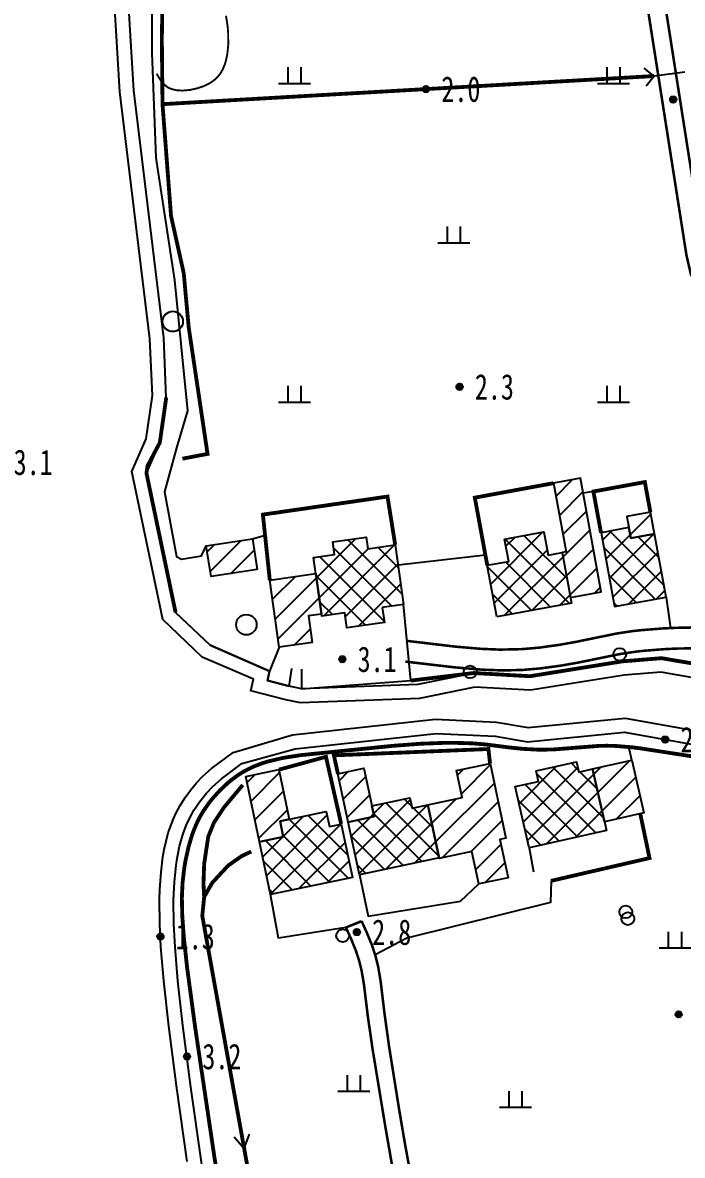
# Model space of a CAD drawing. Header units: metres. Extents: x 494039 to 619385, y 3351420 to 3402703.
# Drawn here: x 591211.7 to 591315.2, y 3392593.5 to 3392771.2 of the extents above; entities that cross this region are included whole.
import ezdxf
from ezdxf.enums import TextEntityAlignment as Align

# ---------------------------------------------------------------- set-up
doc = ezdxf.new("R2010")
doc.units = ezdxf.units.M
for name, pattern in [('2180', [0]), ('2430', [0]), ('2450', [0]), ('4410a', [0]), ('4430', [0]), ('8521', [0]), ('8522', [0]), ('9610', [0])]:
    doc.linetypes.add(name, pattern=pattern)
for name, color, linetype in [('210100', 130, 'Continuous'), ('220200', 130, 'Continuous'), ('220900', 130, '2180'), ('261301', 141, 'Continuous'), ('310300', 8, 'Continuous'), ('310500', 8, 'Continuous'), ('380201', 8, '2430'), ('380202', 8, '2450'), ('420500', 8, 'Continuous'), ('440100', 8, 'Continuous'), ('440300', 8, '4430'), ('510301', 8, 'Continuous'), ('720100', 8, 'Continuous'), ('760201', 8, '8521'), ('760202', 8, '8522'), ('810100', 8, '9610'), ('810302', 8, 'Continuous'), ('810501', 8, 'Continuous')]:
    doc.layers.add(name, color=color, linetype=linetype)
doc.layers.add('710101', color=8, linetype='Continuous', lineweight=0)
pattern_1 = [(45, (0, 0), (-1.767766953, 1.767766953), []), (135, (0, 0), (-1.767766953, -1.767766953), [])]
pattern_2 = [(45, (0, 0), (-1.767766953, 1.767766953), [])]

# ---------------------------------------------------------------- blocks, each defined once
blk = doc.blocks.new('gc170')
at = {"linetype": 'Continuous'}
blk.add_circle((0, 0), 0.5, dxfattribs=at)
blk = doc.blocks.new('gu')
at = {"flags": 128}
for points in [[(3.75, 0), (-3.75, 0)], [(2.711, -0.6), (3.75, 0), (3.75, 0), (2.711, 0.6)]]:
    blk.add_lwpolyline(points, dxfattribs=at)
blk = doc.blocks.new('p_point')
for radius in [0.25, 0.2, 0.15, 0.1, 0.05]:
    blk.add_circle((0, 0), radius)
blk.add_point((0, 0))
blk = doc.blocks.new('v1')
blk.add_circle((0, 0), 0.8)
blk = doc.blocks.new('vm')
at = {"linetype": 'Continuous'}
for p, q in [((-0.5, 0), (-0.5, 1.3)), ((0.5, 1.3), (0.5, 0)), ((1.25, 0), (-1.25, 0))]:
    blk.add_line(p, q, dxfattribs=at)
blk = doc.blocks.new('1-3&1-4')
at = {"layer": '310300', "linetype": 'Continuous'}
h = blk.add_hatch(dxfattribs=at)
h.set_pattern_fill('ANSI31', color=8, scale=20, style=0)
h.set_pattern_definition(pattern_2)
h.paths.add_polyline_path([(591297.6299, 3392680.973), (591302.4458, 3392681.8595), (591299.1648, 3392699.6841), (591294.9389, 3392698.9062), (591296.9228, 3392688.1281), (591296.3328, 3392688.0195)])
h = blk.add_hatch(dxfattribs=at)
h.set_pattern_fill('ANSI31', color=8, scale=20, style=0)
h.set_pattern_definition(pattern_2)
h.paths.add_polyline_path([(591310.7715, 3392690.953), (591310.147, 3392694.346), (591306.4379, 3392693.6632), (591307.0625, 3392690.2702)])
h = blk.add_hatch(dxfattribs=at)
h.set_pattern_fill('ANSI31', color=8, scale=20, style=0)
h.set_pattern_definition(pattern_2)
h.paths.add_polyline_path([(591248.4901, 3392685.3779), (591241.2626, 3392684.2654), (591240.5228, 3392689.0722), (591247.7503, 3392690.1847)])
h = blk.add_hatch(dxfattribs=at)
h.set_pattern_fill('ANSI31', color=8, scale=20, style=0)
h.set_pattern_definition(pattern_2)
h.paths.add_polyline_path([(591258.6071, 3392678.3762), (591256.5347, 3392678.0838), (591257.1254, 3392673.8966), (591251.9638, 3392673.1684), (591250.4764, 3392683.711), (591257.7104, 3392684.7316)])
h = blk.add_hatch(dxfattribs=at)
h.set_pattern_fill('ANSI31', color=8, scale=20, style=0)
h.set_pattern_definition(pattern_2)
h.paths.add_polyline_path([(591275.2322, 3392648.4459), (591280.6327, 3392649.5973), (591279.7336, 3392653.815), (591285.0034, 3392654.9384), (591287.5029, 3392643.2137), (591286.5477, 3392643.0101), (591287.8256, 3392637.0158), (591283.2514, 3392636.0407), (591282.167, 3392641.1273), (591277.026, 3392640.0314)])
h = blk.add_hatch(dxfattribs=at)
h.set_pattern_fill('ANSI31', color=8, scale=20, style=0)
h.set_pattern_definition(pattern_2)
h.paths.add_polyline_path([(591302.9439, 3392645.8054), (591301.0743, 3392654.0832), (591307.2593, 3392655.4801), (591309.1289, 3392647.2024)])
h = blk.add_hatch(dxfattribs=at)
h.set_pattern_fill('ANSI31', color=8, scale=20, style=0)
h.set_pattern_definition(pattern_2)
h.paths.add_polyline_path([(591248.8838, 3392642.6482), (591246.7408, 3392652.8869), (591251.9135, 3392653.9695), (591253.5389, 3392646.2041), (591252.0803, 3392645.8988), (591252.5979, 3392643.4256)])
h = blk.add_hatch(dxfattribs=at)
h.set_pattern_fill('ANSI31', color=8, scale=20, style=0)
h.set_pattern_definition(pattern_2)
h.paths.add_polyline_path([(591266.8447, 3392646.6195), (591262.7697, 3392645.7508), (591261.154, 3392653.3298), (591265.2289, 3392654.1985)])
at = {"layer": '310500', "linetype": 'Continuous'}
h = blk.add_hatch(dxfattribs=at)
h.set_pattern_fill('ANSI37', color=8, scale=20, style=0)
h.set_pattern_definition(pattern_1)
h.paths.add_polyline_path([(591312.5956, 3392681.0434), (591310.7715, 3392690.953), (591307.0625, 3392690.2702), (591306.7567, 3392691.9318), (591302.4016, 3392691.1301), (591304.5316, 3392679.559)])
h = blk.add_hatch(dxfattribs=at)
h.set_pattern_fill('ANSI37', color=8, scale=20, style=0)
h.set_pattern_definition(pattern_1)
h.paths.add_polyline_path([(591268.1185, 3392679.4039), (591268.4501, 3392677.0538), (591262.5606, 3392676.2228), (591262.229, 3392678.573), (591258.6506, 3392678.0681), (591257.3538, 3392687.2592), (591260.634, 3392687.722), (591260.3552, 3392689.6986), (591265.5883, 3392690.4369), (591265.8442, 3392688.6229), (591270.1361, 3392689.2284), (591271.4557, 3392679.8747)])
h = blk.add_hatch(dxfattribs=at)
h.set_pattern_fill('ANSI37', color=8, scale=20, style=0)
h.set_pattern_definition(pattern_1)
h.paths.add_polyline_path([(591286.0648, 3392677.9229), (591284.5736, 3392686.0242), (591287.934, 3392686.6428), (591287.2884, 3392690.15), (591293.4523, 3392691.2846), (591294.128, 3392687.6136), (591296.3328, 3392688.0195), (591297.7939, 3392680.082)])
h = blk.add_hatch(dxfattribs=at)
h.set_pattern_fill('ANSI37', color=8, scale=20, style=0)
h.set_pattern_definition(pattern_1)
h.paths.add_polyline_path([(591291.1142, 3392641.7033), (591288.9464, 3392651.3016), (591292.6167, 3392652.1305), (591292.2448, 3392653.7771), (591298.5488, 3392655.2009), (591298.9115, 3392653.5947), (591301.0743, 3392654.0832), (591303.2513, 3392644.4446)])
h = blk.add_hatch(dxfattribs=at)
h.set_pattern_fill('ANSI37', color=8, scale=20, style=0)
h.set_pattern_definition(pattern_1)
h.paths.add_polyline_path([(591264.5345, 3392637.4726), (591262.7697, 3392645.7508), (591266.8447, 3392646.6195), (591266.4891, 3392648.2873), (591272.4399, 3392649.5559), (591272.7876, 3392647.9248), (591275.2322, 3392648.4459), (591277.0048, 3392640.1311)])
h = blk.add_hatch(dxfattribs=at)
h.set_pattern_fill('ANSI37', color=8, scale=20, style=0)
h.set_pattern_definition(pattern_1)
h.paths.add_polyline_path([(591250.6115, 3392634.3936), (591248.8838, 3392642.6482), (591252.5979, 3392643.4256), (591252.0803, 3392645.8988), (591259.317, 3392647.4134), (591259.8118, 3392645.0496), (591261.6675, 3392645.438), (591263.4181, 3392637.0741)])
at = {"layer": '210100', "color": 141, "linetype": 'Continuous', "flags": 128}
for points in [[(591232.0724, 3392712.6836), (591231.6476, 3392721.5536), (591226.9628, 3392760.3052), (591225.6709, 3392782.1243), (591226.3965, 3392797.7555), (591231.3504, 3392835.8288), (591233.5993, 3392844.9306), (591243.0194, 3392874.1288), (591245.9533, 3392880.4169), (591260.3298, 3392901.5356), (591275.0428, 3392923.4304)], [(591369.9207, 3392676.9339), (591363.6568, 3392676.0976), (591361.33, 3392675.8296), (591354.9038, 3392673.721), (591344.417, 3392669.8342), (591330.1248, 3392666.9539), (591324.6376, 3392667.1374), (591322.0035, 3392667.5082), (591311.7843, 3392669.2402), (591306.0108, 3392668.7735), (591291.3622, 3392666.4161), (591282.6309, 3392666.9159), (591273.9683, 3392665.1404), (591255.2842, 3392664.435), (591253.0098, 3392664.9128), (591247.5099, 3392666.3405), (591247.8985, 3392668.1393), (591239.8825, 3392671.631), (591233.6925, 3392677.5109), (591228.8373, 3392700.7361), (591231.0941, 3392705.8697), (591232.0724, 3392712.6836)], [(591244.7539, 3392656.685), (591254.0573, 3392659.4283), (591276.469, 3392661.8723), (591286.0298, 3392661.4291), (591290.9651, 3392660.5753), (591306.1883, 3392662.0473), (591321.4333, 3392659.3125), (591324.0054, 3392659.3538), (591328.2193, 3392660.3143), (591335.528, 3392663.2061), (591343.0058, 3392665.6068), (591353.6047, 3392669.5138), (591370.0915, 3392673.1258)], [(591237.5136, 3392592.5109), (591235.8919, 3392603.9823), (591234.6375, 3392613.7154), (591233.8468, 3392620.8163), (591233.3946, 3392626.1666), (591233.2117, 3392629.754), (591233.1833, 3392633.6692), (591233.2326, 3392635.1793), (591233.4224, 3392637.8877), (591233.7223, 3392640.27), (591233.9282, 3392641.447), (591234.56, 3392644.0454), (591234.8316, 3392644.8922), (591235.3653, 3392646.2766), (591235.7414, 3392647.0934), (591236.4237, 3392648.3673), (591237.1963, 3392649.5956), (591238.0508, 3392650.7714), (591238.9812, 3392651.8866), (591239.9834, 3392652.9317), (591241.3582, 3392654.1442), (591244.7539, 3392656.685)]]:
    blk.add_lwpolyline(points, dxfattribs=at)
at = {"layer": '220200', "color": 141, "linetype": 'Continuous', "const_width": 0.6, "flags": 128}
for points in [[(591310.7351, 3392762.7767), (591233.6571, 3392758.3631), (591233.5515, 3392768.61), (591233.7897, 3392783.1641), (591234.9564, 3392797.6504), (591235.826, 3392809.4351), (591238.3329, 3392824.5162), (591241.4677, 3392839.6173), (591245.4636, 3392853.4933), (591250.0952, 3392866.7422), (591253.7246, 3392874.568), (591258.2698, 3392882.4021), (591266.7293, 3392894.3114), (591283.9987, 3392919.1855)], [(591233.6571, 3392758.3631), (591234.9892, 3392740.8404), (591236.984, 3392731.8534), (591237.7598, 3392723.3817), (591240.7167, 3392703.4989), (591236.7803, 3392702.7528)], [(591256.7713, 3392547.5504), (591255.6613, 3392548.834), (591254.1087, 3392551.4531), (591253.5519, 3392553.7962), (591249.2694, 3392578.9214), (591239.8953, 3392631.0221), (591240.1853, 3392633.9941), (591241.4449, 3392636.2139), (591243.9524, 3392638.9296), (591246.0402, 3392640.3892), (591247.5689, 3392641.1301)]]:
    blk.add_lwpolyline(points, dxfattribs=at)
at = {"layer": '220200', "color": 141, "linetype": 'Continuous', "const_width": 0.6, "elevation": 2.471, "flags": 128}
blk.add_lwpolyline([(591240.1853, 3392633.9941), (591240.0793, 3392636.0603), (591240.1861, 3392639.1856), (591240.8281, 3392643.4536), (591241.7174, 3392645.6633), (591243.3253, 3392648.0882), (591246.2368, 3392651.5684)], dxfattribs=at)
at = {"layer": '220900', "color": 141, "linetype": 'Continuous'}
for q in [(591309.1576, 3392764.0062), (591309.5056, 3392761.1992)]:
    blk.add_line((591310.7351, 3392762.7767), q, dxfattribs=at)
at = {"layer": '220900', "color": 141, "linetype": '2180', "elevation": 2.7949, "flags": 128}
blk.add_lwpolyline([(591315.5323, 3392763.3715), (591310.7351, 3392762.7767)], dxfattribs=at)
at = {"layer": '310300', "color": 8, "linetype": 'Continuous', "flags": 128}
for points in [[(591297.6299, 3392680.973), (591302.4458, 3392681.8595), (591299.1648, 3392699.6841), (591294.9389, 3392698.9062), (591296.9228, 3392688.1281), (591296.3328, 3392688.0195)], [(591310.7715, 3392690.953), (591310.147, 3392694.346), (591306.4379, 3392693.6632), (591307.0625, 3392690.2702)], [(591275.2322, 3392648.4459), (591280.6327, 3392649.5973), (591279.7336, 3392653.815), (591285.0034, 3392654.9384), (591287.5029, 3392643.2137), (591286.5477, 3392643.0101), (591287.8256, 3392637.0158), (591283.2514, 3392636.0407), (591282.167, 3392641.1273), (591277.026, 3392640.0314)], [(591248.8838, 3392642.6482), (591246.7408, 3392652.8869), (591251.9135, 3392653.9695), (591253.5389, 3392646.2041), (591252.0803, 3392645.8988), (591252.5979, 3392643.4256)], [(591266.8447, 3392646.6195), (591262.7697, 3392645.7508), (591261.154, 3392653.3298), (591265.2289, 3392654.1985)]]:
    blk.add_lwpolyline(points, close=True, dxfattribs=at)
for points, elevation in [([(591248.4901, 3392685.3779), (591241.2626, 3392684.2654), (591240.5228, 3392689.0722), (591247.7503, 3392690.1847)], 6.9293), ([(591258.6071, 3392678.3762), (591256.5347, 3392678.0838), (591257.1254, 3392673.8966), (591251.9638, 3392673.1684), (591250.4764, 3392683.711), (591257.7104, 3392684.7316)], 6.9293), ([(591302.9439, 3392645.8054), (591301.0743, 3392654.0832), (591307.2593, 3392655.4801), (591309.1289, 3392647.2024)], 6.2338)]:
    blk.add_lwpolyline(points, close=True, dxfattribs=dict(at, elevation=elevation))
at = {"layer": '310500', "color": 8, "linetype": 'Continuous', "flags": 128}
for points in [[(591312.5956, 3392681.0434), (591310.7715, 3392690.953), (591307.0625, 3392690.2702), (591306.7567, 3392691.9318), (591302.4016, 3392691.1301), (591304.5316, 3392679.559)], [(591268.1185, 3392679.4039), (591268.4501, 3392677.0538), (591262.5606, 3392676.2228), (591262.229, 3392678.573), (591258.6506, 3392678.0681), (591257.3538, 3392687.2592), (591260.634, 3392687.722), (591260.3552, 3392689.6986), (591265.5883, 3392690.4369), (591265.8442, 3392688.6229), (591270.1361, 3392689.2284), (591271.4557, 3392679.8747)]]:
    blk.add_lwpolyline(points, close=True, dxfattribs=at)
for points, elevation in [([(591286.0648, 3392677.9229), (591284.5736, 3392686.0242), (591287.934, 3392686.6428), (591287.2884, 3392690.15), (591293.4523, 3392691.2846), (591294.128, 3392687.6136), (591296.3328, 3392688.0195), (591297.7939, 3392680.082)], 15.0044), ([(591291.1142, 3392641.7033), (591288.9464, 3392651.3016), (591292.6167, 3392652.1305), (591292.2448, 3392653.7771), (591298.5488, 3392655.2009), (591298.9115, 3392653.5947), (591301.0743, 3392654.0832), (591303.2513, 3392644.4446)], 10.5177), ([(591264.5345, 3392637.4726), (591262.7697, 3392645.7508), (591266.8447, 3392646.6195), (591266.4891, 3392648.2873), (591272.4399, 3392649.5559), (591272.7876, 3392647.9248), (591275.2322, 3392648.4459), (591277.0048, 3392640.1311)], 10.5802), ([(591250.6115, 3392634.3936), (591248.8838, 3392642.6482), (591252.5979, 3392643.4256), (591252.0803, 3392645.8988), (591259.317, 3392647.4134), (591259.8118, 3392645.0496), (591261.6675, 3392645.438), (591263.4181, 3392637.0741)], 13.9202)]:
    blk.add_lwpolyline(points, close=True, dxfattribs=dict(at, elevation=elevation))
at = {"layer": '380201', "color": 8, "linetype": '2430', "const_width": 0.6, "flags": 128}
for points, elevation in [([(591234.2501, 3392712.371), (591233.229, 3392705.2595), (591231.3157, 3392701.6382), (591231.1351, 3392700.4962), (591235.7054, 3392678.6332)], 4.6298), ([(591272.5947, 3392667.9441), (591282.4702, 3392669.1287), (591291.249, 3392668.6262), (591305.747, 3392670.9593), (591311.881, 3392671.4552), (591322.3408, 3392669.6824), (591322.8929, 3392671.4941)], 4.6298), ([(591261.6675, 3392645.438), (591259.284, 3392655.9862), (591251.9135, 3392653.9695)], 5.7873), ([(591285.0034, 3392654.9384), (591284.7543, 3392657.2073), (591260.5255, 3392656.211), (591261.154, 3392653.3298)], 5.7873), ([(591294.5714, 3392636.5257), (591310.01, 3392640.1005), (591308.5506, 3392647.0718)], 4.1947)]:
    blk.add_lwpolyline(points, dxfattribs=dict(at, elevation=elevation))
for points in [[(591294.9389, 3392698.9062), (591282.6197, 3392696.6386), (591284.5736, 3392686.0242)], [(591310.147, 3392694.346), (591309.2747, 3392699.0847), (591301.2106, 3392697.6003), (591302.4016, 3392691.1301)], [(591270.1361, 3392689.2284), (591268.9313, 3392696.8115), (591249.391, 3392693.9796), (591250.4764, 3392683.711)]]:
    blk.add_lwpolyline(points, dxfattribs=at)
at = {"layer": '380202', "color": 8, "linetype": '2450', "flags": 128}
for points, elevation in [([(591272.5947, 3392667.9441), (591271.4557, 3392679.8747)], 5.4514), ([(591235.7054, 3392678.6332), (591241.1166, 3392673.4931), (591250.4295, 3392669.4364), (591250.1061, 3392667.9395), (591253.5126, 3392667.0552), (591253.9234, 3392669.8431)], 4.6298), ([(591255.4665, 3392669.7311), (591255.4716, 3392666.6436), (591272.5947, 3392667.9441)], 4.6298)]:
    blk.add_lwpolyline(points, dxfattribs=dict(at, elevation=elevation))
for points in [[(591291.1142, 3392641.7033), (591291.7936, 3392637.9528)], [(591264.5345, 3392637.4726), (591265.8979, 3392631.0032), (591280.3848, 3392633.3428), (591283.2514, 3392636.0407)]]:
    blk.add_lwpolyline(points, dxfattribs=at)
at = {"layer": '420500', "color": 8, "linetype": 'Continuous', "const_width": 0.4, "flags": 128}
for points in [[(591271.7376, 3392670.9176), (591279.4874, 3392670.0135), (591283.7344, 3392669.6585), (591287.0023, 3392669.5342), (591290.1008, 3392669.6097), (591293.027, 3392669.8664), (591296.1514, 3392670.2936), (591299.0504, 3392670.81), (591305.3844, 3392672.1082), (591307.6351, 3392672.4504), (591308.9918, 3392672.6069), (591312.303, 3392672.8701), (591314.2575, 3392672.9638), (591322.5496, 3392673.1023)], [(591272.001, 3392674.1634), (591279.6228, 3392673.2633), (591283.5995, 3392672.9219), (591286.5822, 3392672.7989), (591289.9709, 3392672.8734), (591292.769, 3392673.1182), (591295.9568, 3392673.5635), (591298.532, 3392674.0275), (591304.9241, 3392675.3376), (591307.2256, 3392675.6862), (591308.6215, 3392675.8459), (591312.0281, 3392676.1164), (591314.0386, 3392676.2144), (591324.4783, 3392676.4207), (591326.4543, 3392676.5397), (591328.4835, 3392676.7436), (591331.639, 3392677.1949), (591335.6817, 3392677.9207), (591349.6018, 3392680.7791), (591367.2534, 3392684.1346), (591373.0771, 3392685.4284)], [(591262.4115, 3392629.2159), (591263.2161, 3392627.4361), (591263.9882, 3392625.5358), (591264.4703, 3392624.049), (591264.8725, 3392622.4245), (591265.2383, 3392620.2689), (591265.8399, 3392615.3204), (591266.5928, 3392610.1116), (591268.5796, 3392598.0242), (591270.3864, 3392587.6564), (591271.4322, 3392582.4158), (591271.9595, 3392580.1867), (591272.2085, 3392579.2993), (591272.539, 3392578.3713), (591272.6814, 3392578.0926), (591272.9632, 3392577.7093), (591273.2952, 3392577.4578), (591273.7218, 3392577.302), (591274.3988, 3392577.2382), (591274.8674, 3392577.2644), (591283.6874, 3392578.7562), (591289.7563, 3392579.6873), (591294.1838, 3392580.2801), (591308.0108, 3392581.9925)], [(591264.8721, 3392630.204), (591265.7216, 3392628.3271), (591266.4963, 3392626.4295), (591267.0425, 3392624.7582), (591267.4618, 3392623.0783), (591267.8437, 3392620.8491), (591268.4545, 3392615.7471), (591269.1789, 3392610.5364), (591270.74, 3392600.7478), (591271.6131, 3392595.5771), (591272.7582, 3392589.2731)]]:
    blk.add_lwpolyline(points, dxfattribs=at)
at = {"layer": '420500', "color": 8, "linetype": 'Continuous', "const_width": 0.4, "elevation": 3.2071, "flags": 128}
blk.add_lwpolyline([(591262.4115, 3392629.2159), (591264.8721, 3392630.204)], dxfattribs=at)
at = {"layer": '440100', "color": 8, "linetype": '4410a', "const_width": 0.4, "flags": 128}
blk.add_lwpolyline([(591298.2692, 3392912.4359), (591296.7454, 3392908.4842), (591295.191, 3392904.2269), (591294.165, 3392901.0711), (591293.7495, 3392899.6215), (591293.1397, 3392897.1639), (591292.8745, 3392895.661), (591292.7803, 3392894.8219), (591292.6851, 3392892.9713), (591292.7414, 3392890.5788), (591292.9889, 3392887.7087), (591294.2762, 3392877.8184), (591295.989, 3392863.5625), (591296.4773, 3392859.7272), (591297.1758, 3392854.797), (591297.4423, 3392853.1655), (591297.845, 3392851.2266), (591298.2694, 3392849.7474), (591298.9286, 3392847.952), (591299.2287, 3392846.7911), (591299.3639, 3392845.5371), (591299.4779, 3392841.8091), (591299.5773, 3392840.2758), (591299.9652, 3392836.3141), (591300.2663, 3392833.8877), (591302.8555, 3392815.9076), (591304.7549, 3392803.3765), (591309.671, 3392773.7649), (591315.7945, 3392734.7003), (591316.5034, 3392731.5897), (591317.6023, 3392730.1544)], dxfattribs=at)
at = {"layer": '440100', "color": 8, "linetype": 'Continuous', "const_width": 0.4, "flags": 128}
blk.add_lwpolyline([(591302.1785, 3392843.92), (591302.4973, 3392838.8712), (591302.9579, 3392834.5692), (591307.4233, 3392804.3078), (591308.4307, 3392798.0441), (591312.4161, 3392774.2099), (591318.5265, 3392735.2252), (591319.0796, 3392732.7986), (591319.4861, 3392732.2676)], dxfattribs=at)
at = {"layer": '440300', "color": 8, "linetype": '4430', "const_width": 0.6, "flags": 128}
blk.add_lwpolyline([(591370.3767, 3392669.8489), (591361.0768, 3392667.5594), (591355.3199, 3392665.9619), (591353.8029, 3392665.4815), (591351.552, 3392664.687), (591346.5062, 3392662.6248), (591344.6704, 3392661.9367), (591343.4933, 3392661.5587), (591339.3849, 3392660.4001), (591336.809, 3392659.5554), (591331.3539, 3392657.3846), (591329.1172, 3392656.5669), (591327.3594, 3392656.0447), (591325.4044, 3392655.6581), (591323.8584, 3392655.527), (591322.991, 3392655.5087), (591320.8926, 3392655.5853), (591319.6627, 3392655.6901), (591316.5785, 3392656.0766), (591308.4346, 3392657.3311), (591307.0828, 3392657.4942), (591304.6475, 3392657.6909), (591303.2918, 3392657.7239), (591301.9865, 3392657.6919), (591294.872, 3392657.1311), (591292.7103, 3392657.0982), (591290.1543, 3392657.2318), (591288.2877, 3392657.4196), (591284.2612, 3392657.9275), (591282.2181, 3392658.0957), (591279.4328, 3392658.1808), (591277.7588, 3392658.1726), (591274.1354, 3392658.0369), (591269.7001, 3392657.6992), (591255.2817, 3392656.2413), (591252.5632, 3392655.8143), (591250.0963, 3392655.2291), (591249.2445, 3392654.9599), (591247.8548, 3392654.4223), (591246.4722, 3392653.7297), (591245.4275, 3392653.0706), (591244.4322, 3392652.329), (591243.7954, 3392651.7954), (591242.5873, 3392650.6477), (591241.4727, 3392649.4073), (591240.9545, 3392648.7561), (591240.1202, 3392647.5698), (591239.589, 3392646.6868), (591239.0771, 3392645.6839), (591238.5421, 3392644.412), (591238.2338, 3392643.5434), (591237.7156, 3392641.7683), (591237.2671, 3392639.7285), (591237.0733, 3392638.5828), (591236.8015, 3392636.2782), (591236.6923, 3392633.8201), (591236.7565, 3392631.0127), (591236.9951, 3392627.7033), (591237.5177, 3392622.8793), (591238.7667, 3392613.6025), (591241.7906, 3392593.1997), (591246.0918, 3392566.8857), (591248.1052, 3392554.1416), (591248.3943, 3392552.6193), (591248.9347, 3392550.2113), (591249.5241, 3392548.1468), (591250.1567, 3392546.4242), (591250.6178, 3392545.4022), (591251.2161, 3392544.2442), (591251.7169, 3392543.3609), (591252.6269, 3392541.9196), (591253.9565, 3392540.1634), (591254.8666, 3392539.1898), (591255.7301, 3392538.4325), (591256.3907, 3392537.9594), (591257.0003, 3392537.5984), (591258.6321, 3392536.8716), (591260.1905, 3392536.3638), (591263.5741, 3392535.4446), (591264.9704, 3392535.0112)], dxfattribs=at)
at = {"layer": '710101', "color": 8, "linetype": 'Continuous', "const_width": 0.3, "elevation": 2, "flags": 128}
blk.add_lwpolyline([(591232.7481, 3392763.145), (591233.1274, 3392762.4624), (591233.5746, 3392761.8012), (591234.0889, 3392761.2818), (591234.5563, 3392760.957), (591235.0866, 3392760.7258), (591235.8691, 3392760.5457), (591236.8186, 3392760.4934), (591237.9118, 3392760.5898), (591239.0741, 3392760.8389), (591240.0965, 3392761.1834), (591240.9599, 3392761.5965), (591241.6678, 3392762.0601), (591242.2282, 3392762.5575), (591242.6953, 3392763.1289), (591243.0905, 3392763.8024), (591243.4449, 3392764.6659), (591243.6016, 3392765.1893), (591243.8274, 3392766.2839), (591243.9669, 3392767.7064), (591243.9413, 3392769.7143), (591243.8626, 3392770.5652), (591243.6092, 3392772.2295)], dxfattribs=at)
at = {"layer": '760201', "color": 8, "linetype": '8521', "flags": 128}
for points in [[(591234.2501, 3392712.371), (591233.8418, 3392721.7343), (591229.155, 3392760.5018), (591227.8739, 3392782.1383), (591228.5899, 3392797.5622), (591233.516, 3392835.4217), (591235.7167, 3392844.3282), (591245.071, 3392873.3228), (591247.8718, 3392879.3257), (591262.1656, 3392900.3228), (591276.5214, 3392922.722)], [(591282.801, 3392919.752), (591252.3346, 3392876.8069), (591249.7999, 3392871.918), (591238.7071, 3392836.9323), (591237.2866, 3392829.147), (591233.5709, 3392802.4044), (591231.9625, 3392784.7891), (591231.9597, 3392766.428), (591232.5851, 3392749.9273), (591235.5143, 3392730.7362), (591237.5691, 3392710.2515), (591235.8386, 3392704.4417), (591233.9616, 3392697.532), (591235.8435, 3392687.3925), (591236.6401, 3392687.0052), (591239.77, 3392687.4962), (591240.5228, 3392689.0722)], [(591265.6453, 3392532.041), (591261.9808, 3392532.7772), (591260.0008, 3392533.2937), (591259.1155, 3392533.5747), (591257.7245, 3392534.104), (591256.5415, 3392534.6558), (591255.2515, 3392535.3396), (591254.018, 3392536.1398), (591252.8545, 3392537.043), (591251.7766, 3392538.0386), (591251.2751, 3392538.5686), (591250.802, 3392539.1188), (591250.0504, 3392540.1289), (591249.358, 3392541.2899), (591249.0281, 3392541.9573), (591248.4633, 3392543.339), (591247.936, 3392545.015), (591247.4636, 3392546.992), (591247.219, 3392548.2507), (591245.1342, 3392561.0775), (591241.7968, 3392579.8885), (591240.5044, 3392587.5485), (591239.7004, 3392592.7828), (591238.0987, 3392604.1634), (591236.8566, 3392613.8191), (591236.0695, 3392620.8634), (591235.6164, 3392626.1716), (591235.4316, 3392629.7317), (591235.3998, 3392633.5169), (591235.5258, 3392636.3673), (591235.7808, 3392638.9118), (591235.9471, 3392640.0305), (591236.333, 3392641.9619), (591236.7782, 3392643.5825), (591237.0475, 3392644.3777), (591237.5275, 3392645.5681), (591238.181, 3392646.8813), (591238.5902, 3392647.5901), (591239.4987, 3392648.9568), (591240.5176, 3392650.2443), (591241.5223, 3392651.3222), (591242.9043, 3392652.5549), (591246.09, 3392654.9372)]]:
    blk.add_lwpolyline(points, dxfattribs=at)
at = {"layer": '760202', "color": 8, "linetype": '8522', "flags": 128}
for points in [[(591369.8218, 3392679.1402), (591363.3854, 3392678.2809), (591360.8564, 3392677.9896), (591354.1783, 3392675.7983), (591343.8137, 3392671.9569), (591329.9418, 3392669.1612), (591324.8283, 3392669.3322), (591322.3408, 3392669.6824), (591311.881, 3392671.4552), (591305.747, 3392670.9593), (591291.249, 3392668.6262), (591282.4702, 3392669.1287), (591273.7041, 3392667.332), (591255.4716, 3392666.6436), (591253.5126, 3392667.0552), (591250.1061, 3392667.9395), (591250.4295, 3392669.4364), (591241.1166, 3392673.4931), (591235.7054, 3392678.6332), (591231.1351, 3392700.4962), (591233.229, 3392705.2595), (591234.2501, 3392712.371)], [(591246.09, 3392654.9372), (591254.4731, 3392657.2606), (591276.5378, 3392659.6668), (591285.7904, 3392659.2379), (591290.8819, 3392658.357), (591306.0983, 3392659.8283), (591321.255, 3392657.1094), (591324.2703, 3392657.1578), (591328.8723, 3392658.2067), (591336.2698, 3392661.1336), (591343.7228, 3392663.5264), (591354.2322, 3392667.4004), (591370.1853, 3392671.0348)]]:
    blk.add_lwpolyline(points, dxfattribs=at)
at = {"layer": '810100', "color": 8, "linetype": '9610', "flags": 128}
for points, elevation in [([(591301.2106, 3392697.6003), (591299.5956, 3392697.3435)], 3.9382), ([(591247.7503, 3392690.1847), (591249.7345, 3392690.7298)], 3.9382), ([(591284.2803, 3392687.6171), (591270.5842, 3392686.0519)], 3.9382), ([(591251.9638, 3392673.1684), (591250.4295, 3392669.4364)], 3.9382), ([(591262.4115, 3392629.2159), (591251.8666, 3392627.5593), (591250.6115, 3392634.3936)], 3.0247)]:
    blk.add_lwpolyline(points, dxfattribs=dict(at, elevation=elevation))
for points in [[(591312.5956, 3392681.0434), (591313.306, 3392676.1525)], [(591307.2593, 3392655.4801), (591306.7685, 3392657.5256)], [(591294.5714, 3392636.5257), (591294.4842, 3392633.1167), (591271.965, 3392627.5447), (591266.9923, 3392624.9239)]]:
    blk.add_lwpolyline(points, dxfattribs=at)
at = {"layer": '261301', "color": 141, "linetype": 'Continuous', "xscale": 2, "yscale": 2, "rotation": 280.1992801307778}
blk.add_blockref('gu', (591245.1338, 3392601.907, 2.471), dxfattribs=at)
at = {"layer": '510301', "color": 8, "linetype": 'Continuous', "xscale": 2, "yscale": 2}
for p in [(591305.3398, 3392672.0482, 3.3775), (591281.8916, 3392669.3032, 3.3775), (591306.2874, 3392631.6538, 3.4368), (591306.6092, 3392630.5905, 3.4368), (591261.9042, 3392627.9211, 3.2589)]:
    blk.add_blockref('gc170', p, dxfattribs=at)
at = {"layer": '720100', "color": 8, "linetype": 'Continuous', "xscale": 2, "yscale": 2, "zscale": 2}
for p in [(591274.9724, 3392760.7289, 2.0412), (591313.7225, 3392759.0863, 2.6555), (591280.232, 3392714.0225, 2.2659), (591261.8462, 3392671.292, 3.0921), (591312.4629, 3392658.6866, 2.7611), (591233.328, 3392627.7823, 1.3), (591264.1266, 3392628.4829, 2.7547), (591314.5713, 3392615.5788, 2.3316), (591237.5032, 3392608.9792, 3.2392)]:
    blk.add_blockref('p_point', p, dxfattribs=at)
at = {"layer": '810302', "color": 8, "linetype": 'Continuous', "xscale": 2, "yscale": 2}
for p in [(591254.3449, 3392761.5631), (591304.3449, 3392761.5631), (591279.3449, 3392736.5631), (591254.3449, 3392711.5631), (591304.3449, 3392711.5631), (591313.9958, 3392625.9512), (591263.6661, 3392603.4643), (591288.9958, 3392600.9512)]:
    blk.add_blockref('vm', p, dxfattribs=at)
at = {"layer": '810501', "color": 8, "linetype": 'Continuous', "xscale": 2, "yscale": 2}
for p in [(591235.2657, 3392724.2768, 4.2801), (591246.8004, 3392676.71, 2.916)]:
    blk.add_blockref('v1', p, dxfattribs=at)
at = {"layer": '720100', "color": 8, "width": 0.75}
for s, p in [('2.0', (591277.3724, 3392760.7289, 2.0412)), ('2.3', (591282.632, 3392714.0225, 2.2659)), ('3.1', (591210.3195, 3392702.1957, 3.0732)), ('3.1', (591264.2462, 3392671.292, 3.0921)), ('2.8', (591314.8629, 3392658.6866, 2.7611)), ('1.3', (591235.728, 3392627.7823, 1.3)), ('2.8', (591266.5266, 3392628.4829, 2.7547)), ('3.2', (591239.9032, 3392608.9792, 3.2392))]:
    blk.add_text(s, height=4, dxfattribs=at).set_placement(p, align=Align.MIDDLE_LEFT)

msp = doc.modelspace()

# ---------------------------------------------------------------- block references
msp.add_blockref('1-3&1-4', (0, 0))

doc.saveas('drawing.dxf')
